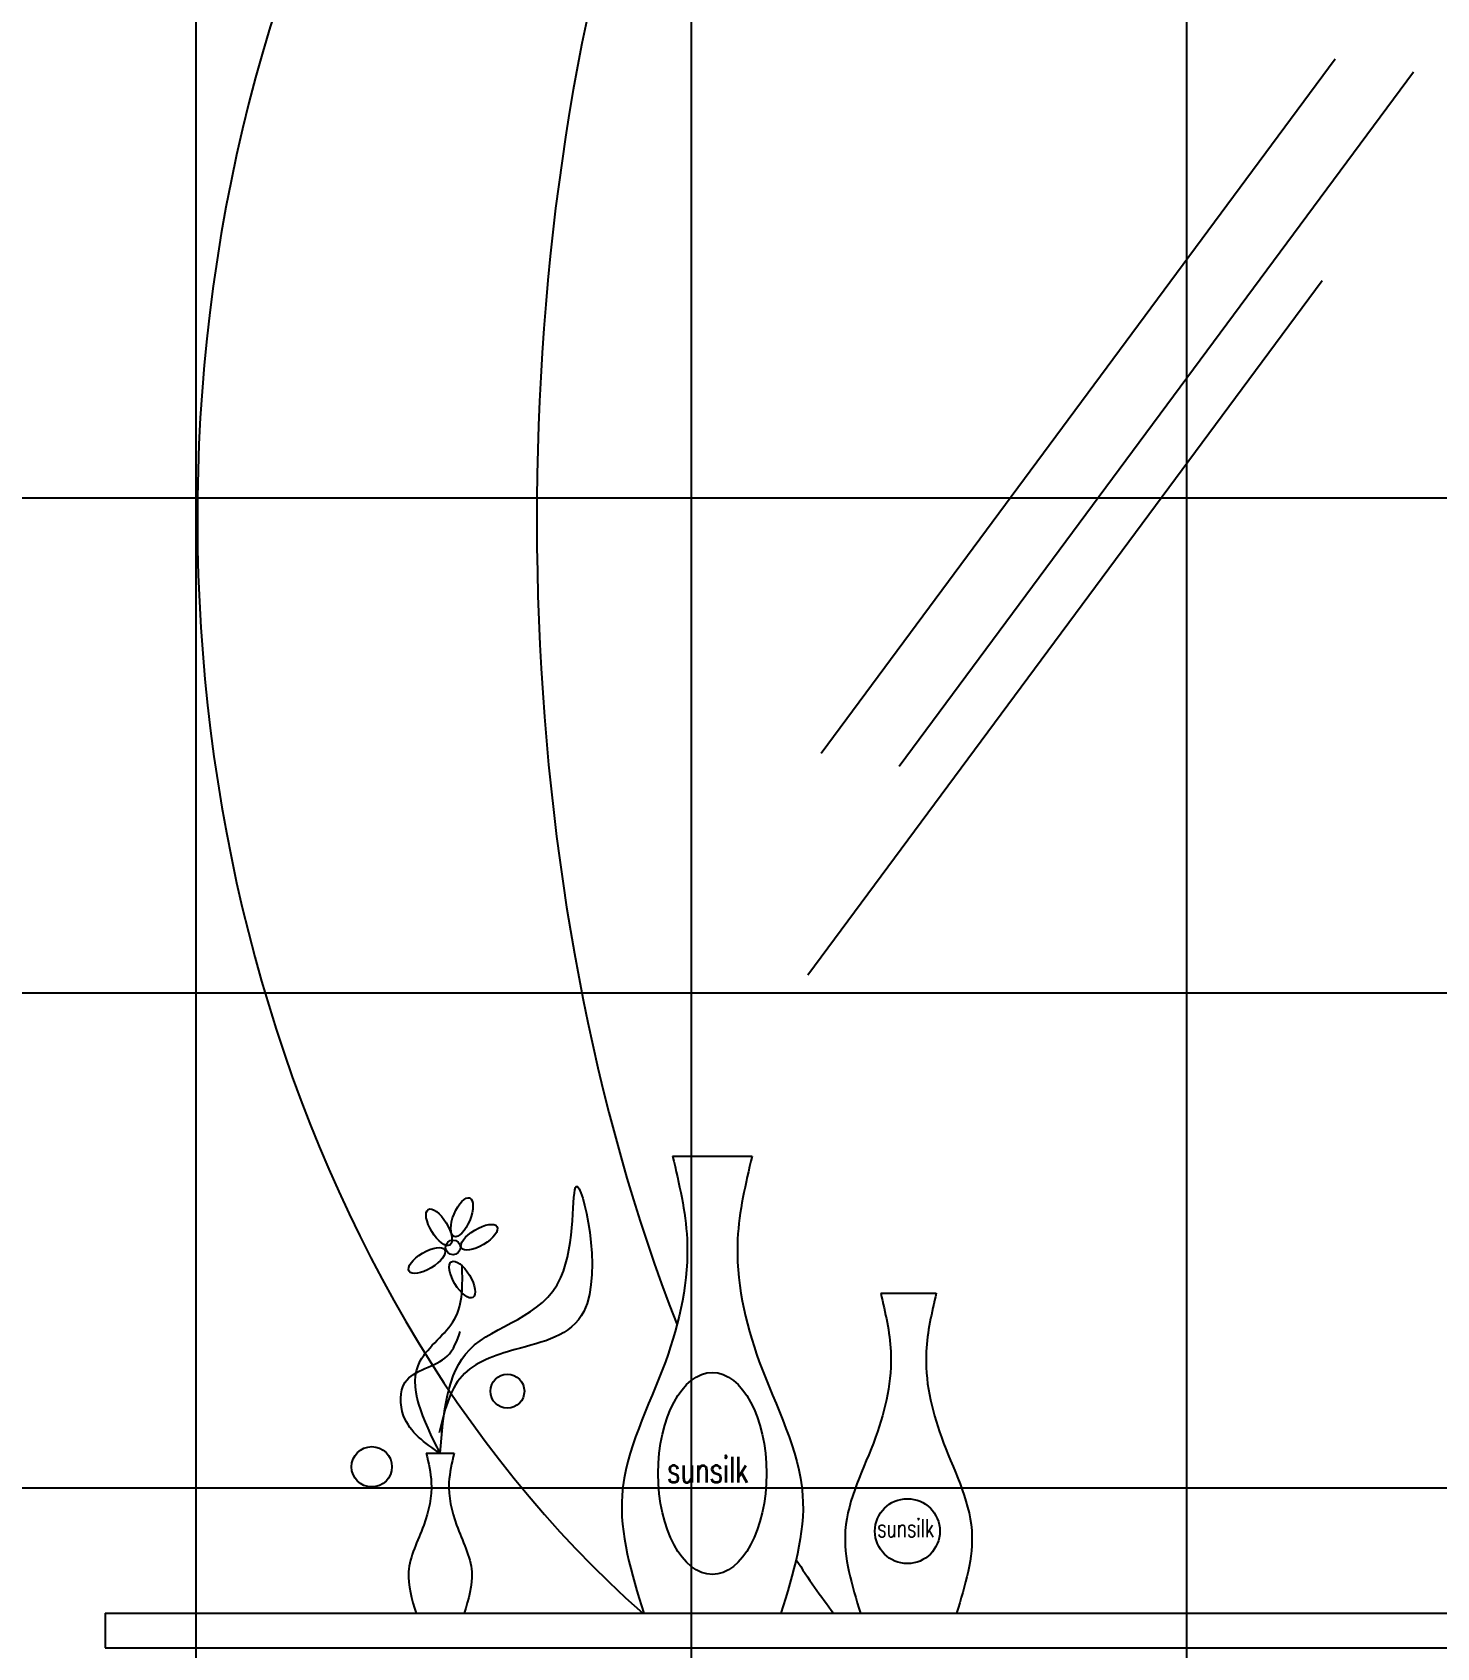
# Model space of a CAD drawing. Header units: millimetres. Extents: x 615730 to 2792744, y 139412 to 597571.
# Drawn here: x 1423479 to 1425180, y 268178 to 270136 of the extents above; entities that cross this region are included whole.
import ezdxf

# ---------------------------------------------------------------- set-up
doc = ezdxf.new("R2010")
doc.units = ezdxf.units.MM
doc.header["$MEASUREMENT"] = 0
doc.layers.add('HACH', color=250, linetype='Continuous')
doc.layers.add('NOITHAT', color=144, linetype='Continuous')
doc.styles.add('DTEXT100', font='simplex.shx', dxfattribs={"width": 0.7, "height": 250})

# ---------------------------------------------------------------- blocks, each defined once
blk = doc.blocks.new('A$C21B80CA2')
at = {"layer": 'NOITHAT'}
for p, q in [((372.54, 1496.18), (216.82, 1285.81)), ((396.25, 1492.23), (240.53, 1281.86)), ((368.59, 1429.1), (212.87, 1218.73)), ((171.86, 1163.85), (195.93, 1163.85)), ((234.88, 1122.3), (251.73, 1122.3)), ((97.25, 1073.82), (105.67, 1073.82)), ((0, 1025.34), (651.86, 1025.34)), ((0, 1025.34), (0, 1014.93)), ((0, 1014.93), (651.86, 1014.93))]:
    blk.add_line(p, q, dxfattribs=at)
for centre, radius in [((105.36, 1136.2), 2.24), ((121.82, 1092.63), 5.14), ((80.75, 1069.74), 6.11), ((242.98, 1050.24), 9.83)]:
    blk.add_circle(centre, radius, dxfattribs=at)
for ratio, start_param, end_param in [(0.512382, 3.739173, 8.508498), (0.768573, 3.739173, 8.827198), (0.512382, 2.475434, 2.544012)]:
    blk.add_ellipse((336.29, 1357), major_axis=(0, 401.18), ratio=ratio, start_param=start_param, end_param=end_param, dxfattribs=at)
for centre, major_axis, ratio in [((108.05, 1145.35), (-2.38, -5.83), 0.406834), ((101.12, 1142.31), (3.25, -5.4), 0.406834), ((113.28, 1139.27), (-5.4, -3.25), 0.406834), ((97.44, 1132.24), (-5.4, -3.25), 0.406834), ((108.15, 1126.46), (3.25, -5.4), 0.406834), ((183.9, 1067.72), (0, 30.59), 0.536504)]:
    blk.add_ellipse(centre, major_axis=major_axis, ratio=ratio, dxfattribs=at)
for points in [[(171.86, 1163.85), (176.24, 1138.73), (169.67, 1101.58), (156.55, 1061.16), (163.11, 1025.34)], [(195.93, 1163.85), (191.56, 1138.73), (198.12, 1101.58), (211.25, 1061.16), (204.68, 1025.34)], [(101.46, 1073.82), (110.42, 1105.28), (138.05, 1127.12), (142.65, 1154.7), (144.95, 1116.78), (124.23, 1105.28), (108.12, 1097.24), (101.21, 1080)], [(101.46, 1073.82), (95.46, 1101.84), (105.82, 1114.48), (108.12, 1130.57)], [(234.88, 1122.3), (237.94, 1104.71), (233.35, 1078.71), (224.16, 1050.42), (228.75, 1025.34)], [(251.73, 1122.3), (248.67, 1104.71), (253.26, 1078.71), (262.45, 1050.42), (257.86, 1025.34)], [(101.46, 1073.82), (90.4, 1085.22), (90.84, 1095.33), (103.6, 1103.24), (107.56, 1110.71)], [(97.25, 1073.82), (98.78, 1065.03), (96.48, 1052.03), (91.89, 1037.88), (94.18, 1025.34)], [(105.67, 1073.82), (104.14, 1065.03), (106.44, 1052.03), (111.03, 1037.88), (108.73, 1025.34)]]:
    blk.add_spline(points, degree=3, dxfattribs=at)
at = {"layer": 'NOITHAT', "style": 'DTEXT100', "width": 0.7}
for height, p in [(7.807, (170.2, 1064.93)), (5.465, (233.87, 1048.44))]:
    blk.add_text('sunsilk', height=height, dxfattribs=at).set_placement(p)

msp = doc.modelspace()

# ---------------------------------------------------------------- hatches: boundary and pattern name
at = {"layer": 'HACH'}
h = msp.add_hatch(dxfattribs=at)
h.set_pattern_fill('NET', color=256, scale=4800, style=0)
h.set_pattern_definition([(0, (431877.36, 50571.64), (1e-13, 600), []), (90, (431877.36, 50571.64), (-600, 2e-13), [])])
h.paths.add_polyline_path([(1422882.1, 271452.7), (1430882.1, 271452.7), (1430882.1, 264252.7), (1422882.1, 264252.7)])

# ---------------------------------------------------------------- block references
at = {"layer": 'NOITHAT', "xscale": 4, "yscale": 4, "zscale": 4}
msp.add_blockref('A$C21B80CA2', (1423567.3, 264118.7), dxfattribs=at)

doc.saveas('drawing.dxf')
